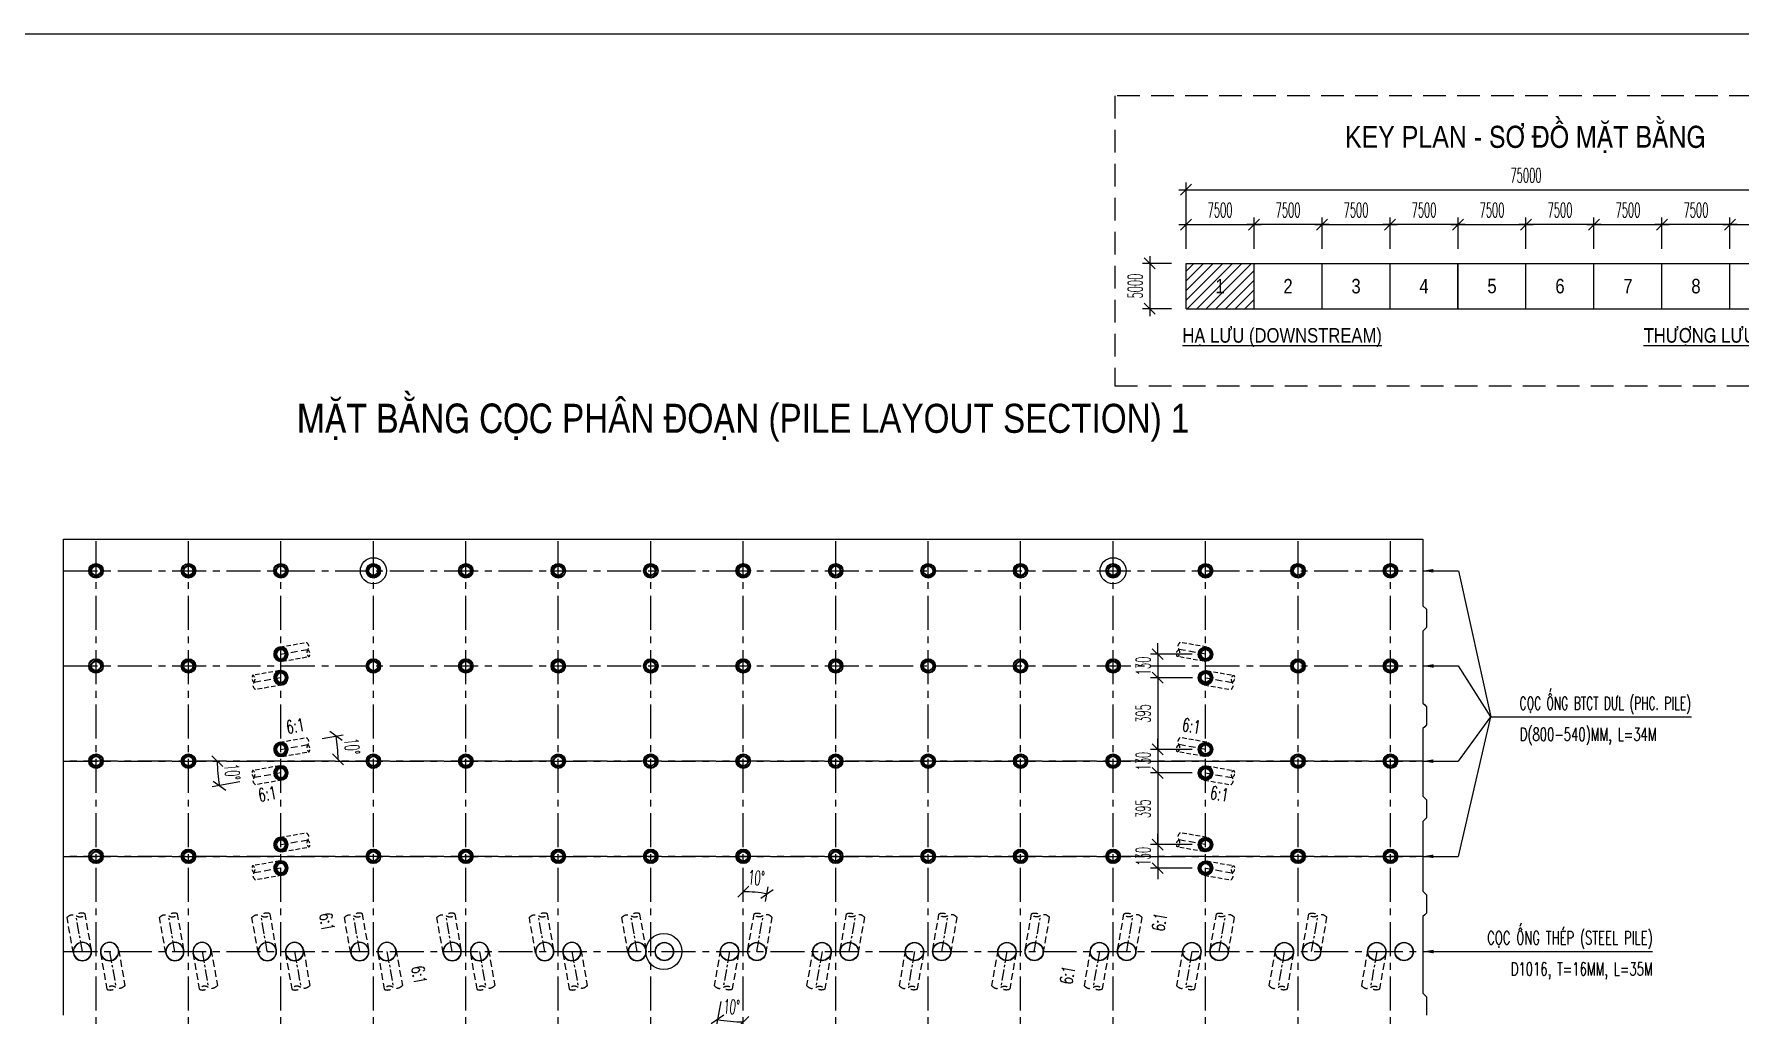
# Model space of a CAD drawing. Extents: x -687 to 941179, y -259 to 135874.
# Drawn here: x 777008 to 786416, y 114637 to 120046 of the extents above; entities that cross this region are included whole.
import ezdxf
from ezdxf.enums import TextEntityAlignment as Align

# ---------------------------------------------------------------- set-up
doc = ezdxf.new("R2010")
doc.units = 0
doc.header["$MEASUREMENT"] = 0
doc.header["$PDMODE"] = 3
doc.linetypes.add('CENTER', pattern=[2, 1.25, -0.25, 0.25, -0.25])
doc.linetypes.add('HIDDEN', pattern=[0.375, 0.25, -0.125])
doc.layers.get('0').update_dxf_attribs({"color": 6, "linetype": 'CONTINUOUS'})
doc.layers.get('DEFPOINTS').update_dxf_attribs({"linetype": 'CONTINUOUS'})
for name, color, linetype in [('Coc', 6, 'CONTINUOUS'), ('Hatch', 8, 'CONTINUOUS'), ('Hidden', 4, 'HIDDEN'), ('Khung', 1, 'CONTINUOUS'), ('Kich thuoc', 2, 'CONTINUOUS'), ('Net vang', 2, 'CONTINUOUS'), ('Text', 4, 'CONTINUOUS'), ('Tim', 8, 'CENTER')]:
    doc.layers.add(name, color=color, linetype=linetype)
doc.styles.add('Hung', font='Vharialn.ttf')
doc.styles.add('Kichthuoc', font='romans.shx', dxfattribs={"width": 0.5})
doc.styles.get("Standard").update_dxf_attribs({"font": 'vnsimpleh.shx', "width": 0.65})
doc.styles.add('Ten', font='Vharialn.ttf')
doc.dimstyles.new('Dim 400', dxfattribs={"dimscale": 400, "dimtxt": 0.2, "dimasz": 0.15, "dimexe": 0.1, "dimexo": 0.2, "dimgap": 0.1, "dimtad": 1, "dimdec": 0, "dimlfac": -1, "dimzin": 0, "dimdsep": 46, "dimtxsty": 'Kichthuoc', "dimblk": 'OBLIQUE', "dimcen": 0.1, "dimdle": 0.1, "dimclrd": 2, "dimclre": 2, "dimclrt": 4, "dimadec": 0, "dimazin": 0, "dimtfac": 1, "dimtdec": 0, "dimtix": 1, "dimtmove": 2, "dimatfit": 3, "dimfxl": 1, "dimtolj": 1, "dimtzin": 0, "dimarcsym": 0})
doc.dimstyles.new('Le 400', dxfattribs={"dimscale": 400, "dimtxt": 0.2, "dimasz": 0.15, "dimexe": 0.1, "dimexo": 0.2, "dimgap": 0.1, "dimtad": 1, "dimdec": 0, "dimzin": 0, "dimdsep": 46, "dimtxsty": 'Kichthuoc', "dimblk": 'ARCHTICK', "dimcen": 0, "dimdle": 0.1, "dimclrd": 4, "dimclre": 4, "dimclrt": 256, "dimadec": 0, "dimazin": 0, "dimtfac": 1, "dimtdec": 0, "dimtix": 1, "dimtmove": 2, "dimatfit": 3, "dimfxl": 1, "dimtolj": 1, "dimtzin": 0, "dimarcsym": 0})

# ---------------------------------------------------------------- blocks, each defined once
blk = doc.blocks.new('Coc ong D800')
at = {"layer": 'Hatch'}
h = blk.add_hatch(dxfattribs=at)
h.set_pattern_fill('ANSI31', color=256, scale=50, style=0)
h.set_pattern_definition([(45, (-821332.725, -122845.077), (-4.419417382, 4.419417382), [])])
h.paths.add_polyline_path([(-40, 0, 1), (40, 0, 1)])
h.paths.add_polyline_path([(25, 0, -1), (-25, 0, -1)], flags=16)
at = {"layer": 'Coc'}
blk.add_circle((0, 0), 40, dxfattribs=at)
at = {"layer": 'Net vang'}
blk.add_circle((0, 0), 25, dxfattribs=at)
blk = doc.blocks.new('_Oblique')
at = {"color": 0, "linetype": 'ByBlock', "lineweight": -2}
blk.add_line((-0.5, -0.5), (0.5, 0.5), dxfattribs=at)
blk = doc.blocks.new('*D443')
at = {"layer": 'DEFPOINTS', "color": 0}
for p in [(783736.7, 118995.3), (783361.7, 118781.1), (783736.7, 118781.1)]:
    blk.add_point(p, dxfattribs=at)
at = {"layer": 'Kich thuoc', "color": 2, "lineweight": -2}
for p, q in [((783361.7, 118861.1), (783361.7, 119035.3)), ((783736.7, 118861.1), (783736.7, 119035.3)), ((783321.7, 118995.3), (783776.7, 118995.3))]:
    blk.add_line(p, q, dxfattribs=at)
at = {"layer": 'Kich thuoc', "color": 2, "lineweight": -2, "xscale": 60, "yscale": 60, "zscale": 60, "rotation": 180}
blk.add_blockref('_Oblique', (783361.7, 118995.3), dxfattribs=at)
at = {"layer": 'Kich thuoc', "color": 2, "lineweight": -2, "xscale": 60, "yscale": 60, "zscale": 60}
blk.add_blockref('_Oblique', (783736.7, 118995.3), dxfattribs=at)
at = {"layer": 'Kich thuoc', "color": 4, "insert": (783549.2, 119075.3), "char_height": 80, "attachment_point": 5, "style": 'Kichthuoc'}
blk.add_mtext('\\A1;7500', dxfattribs=at)
blk = doc.blocks.new('*D444')
at = {"layer": 'DEFPOINTS', "color": 0}
for p in [(787111.7, 119187.4), (783361.7, 118781.1), (787111.7, 118781.1)]:
    blk.add_point(p, dxfattribs=at)
at = {"layer": 'Kich thuoc', "color": 2, "lineweight": -2}
for p, q in [((783361.7, 118861.1), (783361.7, 119227.4)), ((787111.7, 118861.1), (787111.7, 119227.4)), ((783321.7, 119187.4), (787151.7, 119187.4))]:
    blk.add_line(p, q, dxfattribs=at)
at = {"layer": 'Kich thuoc', "color": 2, "lineweight": -2, "xscale": 60, "yscale": 60, "zscale": 60, "rotation": 180}
blk.add_blockref('_Oblique', (783361.7, 119187.4), dxfattribs=at)
at = {"layer": 'Kich thuoc', "color": 2, "lineweight": -2, "xscale": 60, "yscale": 60, "zscale": 60}
blk.add_blockref('_Oblique', (787111.7, 119187.4), dxfattribs=at)
at = {"layer": 'Kich thuoc', "color": 4, "insert": (785236.7, 119267.4), "char_height": 80, "attachment_point": 5, "style": 'Kichthuoc'}
blk.add_mtext('\\A1;75000', dxfattribs=at)
blk = doc.blocks.new('*D445')
at = {"layer": 'DEFPOINTS', "color": 0}
for p in [(783361.7, 118781.1), (783161.2, 118531.1), (783361.7, 118531.1)]:
    blk.add_point(p, dxfattribs=at)
at = {"layer": 'Kich thuoc', "color": 2, "lineweight": -2}
for p, q in [((783281.7, 118781.1), (783121.2, 118781.1)), ((783161.2, 118821.1), (783161.2, 118491.1)), ((783281.7, 118531.1), (783121.2, 118531.1))]:
    blk.add_line(p, q, dxfattribs=at)
at = {"layer": 'Kich thuoc', "color": 2, "lineweight": -2, "xscale": 60, "yscale": 60, "zscale": 60}
for p, rotation in [((783161.2, 118781.1), 90), ((783161.2, 118531.1), 270)]:
    blk.add_blockref('_Oblique', p, dxfattribs=dict(at, rotation=rotation))
at = {"layer": 'Kich thuoc', "color": 4, "insert": (783081.2, 118656.1), "char_height": 80, "attachment_point": 5, "rotation": 90, "style": 'Kichthuoc'}
blk.add_mtext('\\A1;5000', dxfattribs=at)
blk = doc.blocks.new('*D446')
at = {"layer": 'DEFPOINTS', "color": 0}
for p in [(783736.7, 118995.3), (783736.7, 118781.1), (784111.7, 118781.1)]:
    blk.add_point(p, dxfattribs=at)
at = {"layer": 'Kich thuoc', "color": 2, "lineweight": -2}
for p, q in [((783736.7, 118861.1), (783736.7, 119035.3)), ((784111.7, 118861.1), (784111.7, 119035.3)), ((784151.7, 118995.3), (783696.7, 118995.3))]:
    blk.add_line(p, q, dxfattribs=at)
at = {"layer": 'Kich thuoc', "color": 2, "lineweight": -2, "xscale": 60, "yscale": 60, "zscale": 60, "rotation": 180}
blk.add_blockref('_Oblique', (783736.7, 118995.3), dxfattribs=at)
at = {"layer": 'Kich thuoc', "color": 2, "lineweight": -2, "xscale": 60, "yscale": 60, "zscale": 60}
blk.add_blockref('_Oblique', (784111.7, 118995.3), dxfattribs=at)
at = {"layer": 'Kich thuoc', "color": 4, "insert": (783924.2, 119075.3), "char_height": 80, "attachment_point": 5, "style": 'Kichthuoc'}
blk.add_mtext('\\A1;7500', dxfattribs=at)
blk = doc.blocks.new('*D447')
at = {"layer": 'DEFPOINTS', "color": 0}
for p in [(784486.7, 118995.3), (784486.7, 118781.1), (784861.7, 118781.1)]:
    blk.add_point(p, dxfattribs=at)
at = {"layer": 'Kich thuoc', "color": 2, "lineweight": -2}
for p, q in [((784486.7, 118861.1), (784486.7, 119035.3)), ((784861.7, 118861.1), (784861.7, 119035.3)), ((784901.7, 118995.3), (784446.7, 118995.3))]:
    blk.add_line(p, q, dxfattribs=at)
at = {"layer": 'Kich thuoc', "color": 2, "lineweight": -2, "xscale": 60, "yscale": 60, "zscale": 60, "rotation": 180}
blk.add_blockref('_Oblique', (784486.7, 118995.3), dxfattribs=at)
at = {"layer": 'Kich thuoc', "color": 2, "lineweight": -2, "xscale": 60, "yscale": 60, "zscale": 60}
blk.add_blockref('_Oblique', (784861.7, 118995.3), dxfattribs=at)
at = {"layer": 'Kich thuoc', "color": 4, "insert": (784674.2, 119075.3), "char_height": 80, "attachment_point": 5, "style": 'Kichthuoc'}
blk.add_mtext('\\A1;7500', dxfattribs=at)
blk = doc.blocks.new('*D448')
at = {"layer": 'DEFPOINTS', "color": 0}
for p in [(784486.7, 118995.3), (784111.7, 118781.1), (784486.7, 118781.1)]:
    blk.add_point(p, dxfattribs=at)
at = {"layer": 'Kich thuoc', "color": 2, "lineweight": -2}
for p, q in [((784111.7, 118861.1), (784111.7, 119035.3)), ((784486.7, 118861.1), (784486.7, 119035.3)), ((784071.7, 118995.3), (784526.7, 118995.3))]:
    blk.add_line(p, q, dxfattribs=at)
at = {"layer": 'Kich thuoc', "color": 2, "lineweight": -2, "xscale": 60, "yscale": 60, "zscale": 60, "rotation": 180}
blk.add_blockref('_Oblique', (784111.7, 118995.3), dxfattribs=at)
at = {"layer": 'Kich thuoc', "color": 2, "lineweight": -2, "xscale": 60, "yscale": 60, "zscale": 60}
blk.add_blockref('_Oblique', (784486.7, 118995.3), dxfattribs=at)
at = {"layer": 'Kich thuoc', "color": 4, "insert": (784299.2, 119075.3), "char_height": 80, "attachment_point": 5, "style": 'Kichthuoc'}
blk.add_mtext('\\A1;7500', dxfattribs=at)
blk = doc.blocks.new('*D449')
at = {"layer": 'DEFPOINTS', "color": 0}
for p in [(785986.7, 118995.3), (785986.7, 118781.1), (786361.7, 118781.1)]:
    blk.add_point(p, dxfattribs=at)
at = {"layer": 'Kich thuoc', "color": 2, "lineweight": -2}
for p, q in [((785986.7, 118861.1), (785986.7, 119035.3)), ((786361.7, 118861.1), (786361.7, 119035.3)), ((786401.7, 118995.3), (785946.7, 118995.3))]:
    blk.add_line(p, q, dxfattribs=at)
at = {"layer": 'Kich thuoc', "color": 2, "lineweight": -2, "xscale": 60, "yscale": 60, "zscale": 60, "rotation": 180}
blk.add_blockref('_Oblique', (785986.7, 118995.3), dxfattribs=at)
at = {"layer": 'Kich thuoc', "color": 2, "lineweight": -2, "xscale": 60, "yscale": 60, "zscale": 60}
blk.add_blockref('_Oblique', (786361.7, 118995.3), dxfattribs=at)
at = {"layer": 'Kich thuoc', "color": 4, "insert": (786174.2, 119075.3), "char_height": 80, "attachment_point": 5, "style": 'Kichthuoc'}
blk.add_mtext('\\A1;7500', dxfattribs=at)
blk = doc.blocks.new('*D450')
at = {"layer": 'DEFPOINTS', "color": 0}
for p in [(785986.7, 118995.3), (785611.7, 118781.1), (785986.7, 118781.1)]:
    blk.add_point(p, dxfattribs=at)
at = {"layer": 'Kich thuoc', "color": 2, "lineweight": -2}
for p, q in [((785611.7, 118861.1), (785611.7, 119035.3)), ((785986.7, 118861.1), (785986.7, 119035.3)), ((785571.7, 118995.3), (786026.7, 118995.3))]:
    blk.add_line(p, q, dxfattribs=at)
at = {"layer": 'Kich thuoc', "color": 2, "lineweight": -2, "xscale": 60, "yscale": 60, "zscale": 60, "rotation": 180}
blk.add_blockref('_Oblique', (785611.7, 118995.3), dxfattribs=at)
at = {"layer": 'Kich thuoc', "color": 2, "lineweight": -2, "xscale": 60, "yscale": 60, "zscale": 60}
blk.add_blockref('_Oblique', (785986.7, 118995.3), dxfattribs=at)
at = {"layer": 'Kich thuoc', "color": 4, "insert": (785799.2, 119075.3), "char_height": 80, "attachment_point": 5, "style": 'Kichthuoc'}
blk.add_mtext('\\A1;7500', dxfattribs=at)
blk = doc.blocks.new('*D451')
at = {"layer": 'DEFPOINTS', "color": 0}
for p in [(785236.7, 118995.3), (784861.7, 118781.1), (785236.7, 118781.1)]:
    blk.add_point(p, dxfattribs=at)
at = {"layer": 'Kich thuoc', "color": 2, "lineweight": -2}
for p, q in [((784861.7, 118861.1), (784861.7, 119035.3)), ((785236.7, 118861.1), (785236.7, 119035.3)), ((784821.7, 118995.3), (785276.7, 118995.3))]:
    blk.add_line(p, q, dxfattribs=at)
at = {"layer": 'Kich thuoc', "color": 2, "lineweight": -2, "xscale": 60, "yscale": 60, "zscale": 60, "rotation": 180}
blk.add_blockref('_Oblique', (784861.7, 118995.3), dxfattribs=at)
at = {"layer": 'Kich thuoc', "color": 2, "lineweight": -2, "xscale": 60, "yscale": 60, "zscale": 60}
blk.add_blockref('_Oblique', (785236.7, 118995.3), dxfattribs=at)
at = {"layer": 'Kich thuoc', "color": 4, "insert": (785049.2, 119075.3), "char_height": 80, "attachment_point": 5, "style": 'Kichthuoc'}
blk.add_mtext('\\A1;7500', dxfattribs=at)
blk = doc.blocks.new('*D452')
at = {"layer": 'DEFPOINTS', "color": 0}
for p in [(785236.7, 118995.3), (785236.7, 118781.1), (785611.7, 118781.1)]:
    blk.add_point(p, dxfattribs=at)
at = {"layer": 'Kich thuoc', "color": 2, "lineweight": -2}
for p, q in [((785236.7, 118861.1), (785236.7, 119035.3)), ((785611.7, 118861.1), (785611.7, 119035.3)), ((785651.7, 118995.3), (785196.7, 118995.3))]:
    blk.add_line(p, q, dxfattribs=at)
at = {"layer": 'Kich thuoc', "color": 2, "lineweight": -2, "xscale": 60, "yscale": 60, "zscale": 60, "rotation": 180}
blk.add_blockref('_Oblique', (785236.7, 118995.3), dxfattribs=at)
at = {"layer": 'Kich thuoc', "color": 2, "lineweight": -2, "xscale": 60, "yscale": 60, "zscale": 60}
blk.add_blockref('_Oblique', (785611.7, 118995.3), dxfattribs=at)
at = {"layer": 'Kich thuoc', "color": 4, "insert": (785424.2, 119075.3), "char_height": 80, "attachment_point": 5, "style": 'Kichthuoc'}
blk.add_mtext('\\A1;7500', dxfattribs=at)
blk = doc.blocks.new('*D453')
at = {"layer": 'DEFPOINTS', "color": 0}
for p in [(786736.7, 118995.3), (786361.7, 118781.1), (786736.7, 118781.1)]:
    blk.add_point(p, dxfattribs=at)
at = {"layer": 'Kich thuoc', "color": 2, "lineweight": -2}
for p, q in [((786361.7, 118861.1), (786361.7, 119035.3)), ((786736.7, 118861.1), (786736.7, 119035.3)), ((786321.7, 118995.3), (786776.7, 118995.3))]:
    blk.add_line(p, q, dxfattribs=at)
at = {"layer": 'Kich thuoc', "color": 2, "lineweight": -2, "xscale": 60, "yscale": 60, "zscale": 60, "rotation": 180}
blk.add_blockref('_Oblique', (786361.7, 118995.3), dxfattribs=at)
at = {"layer": 'Kich thuoc', "color": 2, "lineweight": -2, "xscale": 60, "yscale": 60, "zscale": 60}
blk.add_blockref('_Oblique', (786736.7, 118995.3), dxfattribs=at)
at = {"layer": 'Kich thuoc', "color": 4, "insert": (786549.2, 119075.3), "char_height": 80, "attachment_point": 5, "style": 'Kichthuoc'}
blk.add_mtext('\\A1;7500', dxfattribs=at)
blk = doc.blocks.new('Coc ong D800 xien')
at = {"layer": 'Coc', "color": 181, "linetype": 'HIDDEN', "ltscale": 100}
for p, q in [((-40, 0), (-40, -150)), ((40, 0), (40, -150))]:
    blk.add_line(p, q, dxfattribs=at)
blk.add_open_spline([(-40, -150), (-33.3, -154), (-20, -162.1), (1.2, -150), (17.3, -137.9), (51.1, -150), (17.5, -162.1), (6.2, -154.1), (0.4, -150)], degree=3, knots=[0, 0, 0, 0, 21.755068, 43.510137, 65.265205, 86.282944, 107.300682, 129.055751, 129.055751, 129.055751, 129.055751], dxfattribs=at)
at = {"layer": 'Tim', "linetype": 'HIDDEN', "ltscale": 150}
blk.add_line((0, 0), (0, -150), dxfattribs=at)
at = {"layer": 'Coc'}
blk.add_blockref('Coc ong D800', (0, 0), dxfattribs=at)
blk = doc.blocks.new('*D440')
at = {"layer": 'DEFPOINTS', "color": 0}
for p in [(772071.2, 116036.1), (779569.2, 116036.1), (778019.5, 115991), (778221.5, 115935.1), (778369.2, 115961.1)]:
    blk.add_point(p, dxfattribs=at)
at = {"layer": 'Kich thuoc', "color": 2, "lineweight": -2}
blk.add_line((778142.7, 115921.2), (777990.6, 115894.4), dxfattribs=at)
blk.add_arc((778794.6, 116036.1), 776.4, 180, 190, dxfattribs=at)
at = {"layer": 'Kich thuoc', "color": 2, "lineweight": -2, "xscale": 60, "yscale": 60, "zscale": 60}
for p, rotation in [((778018.2, 116036.1), 89.99999999999999), ((778030, 115901.3), 279.9999999989621)]:
    blk.add_blockref('_Oblique', p, dxfattribs=dict(at, rotation=rotation))
at = {"layer": 'Kich thuoc', "color": 4, "insert": (778100.9, 115975.4), "char_height": 80, "attachment_point": 5, "rotation": 275, "style": 'Kichthuoc'}
blk.add_mtext('\\A1;10°', dxfattribs=at)
blk = doc.blocks.new('*D441')
at = {"layer": 'DEFPOINTS', "color": 0}
for p in [(778369.2, 116121.1), (778517, 116147.2), (772071.2, 116046.1), (778683, 116089.2), (779569.2, 116046.1)]:
    blk.add_point(p, dxfattribs=at)
at = {"layer": 'Kich thuoc', "color": 2, "lineweight": -2}
blk.add_line((778595.8, 116161.1), (778712.4, 116181.6), dxfattribs=at)
blk.add_arc((777943.9, 116046.1), 740.4, 0, 10, dxfattribs=at)
at = {"layer": 'Kich thuoc', "color": 2, "lineweight": -2, "xscale": 60, "yscale": 60, "zscale": 60}
for p, rotation in [((778673, 116174.7), 99.99999999895849), ((778684.3, 116046.1), 270.0000000000002)]:
    blk.add_blockref('_Oblique', p, dxfattribs=dict(at, rotation=rotation))
at = {"layer": 'Kich thuoc', "color": 4, "insert": (778761.2, 116117.6), "char_height": 80, "attachment_point": 5, "rotation": 275, "style": 'Kichthuoc'}
blk.add_mtext('\\A1;10°', dxfattribs=at)
blk = doc.blocks.new('*D442')
at = {"layer": 'DEFPOINTS', "color": 0}
for p in [(783475.5, 116626.1), (783205.4, 116496.4), (783477.2, 116496.4)]:
    blk.add_point(p, dxfattribs=at)
at = {"layer": 'Kich thuoc', "color": 2, "lineweight": -2}
for p, q in [((783205.4, 116626.1), (783205.4, 116686.1)), ((783395.5, 116626.1), (783165.4, 116626.1)), ((783205.4, 116626.1), (783205.4, 116496.4)), ((783397.2, 116496.4), (783165.4, 116496.4)), ((783205.4, 116496.4), (783205.4, 116436.4))]:
    blk.add_line(p, q, dxfattribs=at)
at = {"layer": 'Kich thuoc', "color": 2, "lineweight": -2, "xscale": 60, "yscale": 60, "zscale": 60}
for p, rotation in [((783205.4, 116626.1), 270), ((783205.4, 116496.4), 90)]:
    blk.add_blockref('_Oblique', p, dxfattribs=dict(at, rotation=rotation))
at = {"layer": 'Kich thuoc', "color": 4, "insert": (783125.4, 116561.3), "char_height": 80, "attachment_point": 5, "rotation": 90, "style": 'Kichthuoc'}
blk.add_mtext('\\A1;130', dxfattribs=at)
blk = doc.blocks.new('_ArchTick')
at = {"color": 0, "linetype": 'ByBlock', "const_width": 0.15}
blk.add_lwpolyline([(-0.5, -0.5), (0.5, 0.5)], dxfattribs=at)
blk = doc.blocks.new('Coc thep D1000 xien')
at = {"layer": 'Coc', "color": 181, "linetype": 'HIDDEN', "ltscale": 150}
for p, q in [((-50, 8.8), (-84.8, -188.1)), ((50, -8.8), (15.3, -205.8))]:
    blk.add_line(p, q, dxfattribs=at)
at = {"layer": 'Coc'}
blk.add_circle((0, 0), 50.8, dxfattribs=at)
at = {"layer": 'Coc', "color": 7}
blk.add_circle((0, 0), 49.2, dxfattribs=at)
at = {"layer": 'Coc', "color": 181, "linetype": 'HIDDEN', "ltscale": 150}
blk.add_open_spline([(-84.8, -188.1), (-77.3, -194.7), (-62.4, -207.7), (-33.2, -197.3), (-10.4, -185.6), (29.2, -208.2), (-15.5, -216), (-27.9, -203.4), (-34.2, -197)], degree=3, knots=[0, 0, 0, 0, 27.628937, 55.257873, 82.88681, 109.579338, 136.271866, 163.900803, 163.900803, 163.900803, 163.900803], dxfattribs=at)
at = {"layer": 'Tim', "ltscale": 50}
blk.add_line((0, 0), (-34.7, -197), dxfattribs=at)
blk = doc.blocks.new('*D466')
at = {"layer": 'DEFPOINTS', "color": 0}
for p in [(783477.2, 116496.4), (783205.4, 116101.1), (783475.5, 116101.1)]:
    blk.add_point(p, dxfattribs=at)
at = {"layer": 'Kich thuoc', "color": 2, "lineweight": -2}
for p, q in [((783397.2, 116496.4), (783165.4, 116496.4)), ((783205.4, 116536.4), (783205.4, 116061.1)), ((783395.5, 116101.1), (783165.4, 116101.1))]:
    blk.add_line(p, q, dxfattribs=at)
at = {"layer": 'Kich thuoc', "color": 2, "lineweight": -2, "xscale": 60, "yscale": 60, "zscale": 60}
for p, rotation in [((783205.4, 116496.4), 90), ((783205.4, 116101.1), 270)]:
    blk.add_blockref('_Oblique', p, dxfattribs=dict(at, rotation=rotation))
at = {"layer": 'Kich thuoc', "color": 4, "insert": (783125.4, 116298.8), "char_height": 80, "attachment_point": 5, "rotation": 90, "style": 'Kichthuoc'}
blk.add_mtext('\\A1;395', dxfattribs=at)
blk = doc.blocks.new('*D467')
at = {"layer": 'DEFPOINTS', "color": 0}
for p in [(783475.5, 116101.1), (783205.4, 115971.1), (783475.5, 115971.1)]:
    blk.add_point(p, dxfattribs=at)
at = {"layer": 'Kich thuoc', "color": 2, "lineweight": -2}
for p, q in [((783205.4, 116101.1), (783205.4, 116161.1)), ((783395.5, 116101.1), (783165.4, 116101.1)), ((783205.4, 116101.1), (783205.4, 115971.1)), ((783395.5, 115971.1), (783165.4, 115971.1)), ((783205.4, 115971.1), (783205.4, 115911.1))]:
    blk.add_line(p, q, dxfattribs=at)
at = {"layer": 'Kich thuoc', "color": 2, "lineweight": -2, "xscale": 60, "yscale": 60, "zscale": 60}
for p, rotation in [((783205.4, 116101.1), 270), ((783205.4, 115971.1), 90)]:
    blk.add_blockref('_Oblique', p, dxfattribs=dict(at, rotation=rotation))
at = {"layer": 'Kich thuoc', "color": 4, "insert": (783125.4, 116036.1), "char_height": 80, "attachment_point": 5, "rotation": 90, "style": 'Kichthuoc'}
blk.add_mtext('\\A1;130', dxfattribs=at)
blk = doc.blocks.new('*D468')
at = {"layer": 'DEFPOINTS', "color": 0}
for p in [(783475.5, 115971.1), (783205.4, 115576.1), (783475.5, 115576.1)]:
    blk.add_point(p, dxfattribs=at)
at = {"layer": 'Kich thuoc', "color": 2, "lineweight": -2}
for p, q in [((783205.4, 116011.1), (783205.4, 115536.1)), ((783395.5, 115971.1), (783165.4, 115971.1)), ((783395.5, 115576.1), (783165.4, 115576.1))]:
    blk.add_line(p, q, dxfattribs=at)
at = {"layer": 'Kich thuoc', "color": 2, "lineweight": -2, "xscale": 60, "yscale": 60, "zscale": 60}
for p, rotation in [((783205.4, 115971.1), 90), ((783205.4, 115576.1), 270)]:
    blk.add_blockref('_Oblique', p, dxfattribs=dict(at, rotation=rotation))
at = {"layer": 'Kich thuoc', "color": 4, "insert": (783125.4, 115773.6), "char_height": 80, "attachment_point": 5, "rotation": 90, "style": 'Kichthuoc'}
blk.add_mtext('\\A1;395', dxfattribs=at)
blk = doc.blocks.new('*D469')
at = {"layer": 'DEFPOINTS', "color": 0}
for p in [(783475.5, 115576.1), (783205.4, 115446.1), (783475.5, 115446.1)]:
    blk.add_point(p, dxfattribs=at)
at = {"layer": 'Kich thuoc', "color": 2, "lineweight": -2}
for p, q in [((783205.4, 115576.1), (783205.4, 115636.1)), ((783395.5, 115576.1), (783165.4, 115576.1)), ((783205.4, 115576.1), (783205.4, 115446.1)), ((783395.5, 115446.1), (783165.4, 115446.1)), ((783205.4, 115446.1), (783205.4, 115386.1))]:
    blk.add_line(p, q, dxfattribs=at)
at = {"layer": 'Kich thuoc', "color": 2, "lineweight": -2, "xscale": 60, "yscale": 60, "zscale": 60}
for p, rotation in [((783205.4, 115576.1), 270), ((783205.4, 115446.1), 90)]:
    blk.add_blockref('_Oblique', p, dxfattribs=dict(at, rotation=rotation))
at = {"layer": 'Kich thuoc', "color": 4, "insert": (783125.4, 115511.1), "char_height": 80, "attachment_point": 5, "rotation": 90, "style": 'Kichthuoc'}
blk.add_mtext('\\A1;130', dxfattribs=at)
blk = doc.blocks.new('*D604')
at = {"layer": 'DEFPOINTS', "color": 0}
for p in [(780919.2, 117261.1), (780843.7, 114986.1), (780809, 114789.2), (780824.5, 114604), (780919.2, 112261.1)]:
    blk.add_point(p, dxfattribs=at)
at = {"layer": 'Text', "color": 2, "lineweight": -2}
blk.add_line((780795.1, 114710.4), (780770.6, 114571.5), dxfattribs=at)
blk.add_arc((780919.2, 115414.3), 815.8, 260, 270, dxfattribs=at)
at = {"layer": 'Text', "color": 2, "lineweight": -2, "xscale": 60, "yscale": 60, "zscale": 60}
for p, rotation in [((780777.6, 114610.9), 169.9999999999905), ((780919.2, 114598.5), 359.9999999999988)]:
    blk.add_blockref('_Oblique', p, dxfattribs=dict(at, rotation=rotation))
at = {"layer": 'Text', "color": 4, "insert": (780855.1, 114681.3), "char_height": 80, "attachment_point": 5, "rotation": 355, "style": 'Kichthuoc'}
blk.add_mtext('\\A1;10°', dxfattribs=at)
blk = doc.blocks.new('*D605')
at = {"layer": 'DEFPOINTS', "color": 0}
for p in [(780919.2, 117261.1), (781006.9, 115310.8), (781029, 115183.1), (780994.2, 114986.1), (780919.2, 112261.1)]:
    blk.add_point(p, dxfattribs=at)
at = {"layer": 'Text', "color": 2, "lineweight": -2}
blk.add_line((781042.9, 115261.9), (781057.3, 115343.8), dxfattribs=at)
blk.add_arc((780919.2, 114560.8), 755.1, 80, 90, dxfattribs=at)
at = {"layer": 'Text', "color": 2, "lineweight": -2, "xscale": 60, "yscale": 60, "zscale": 60}
for p, rotation in [((780919.2, 115315.9), 180.0000000000005), ((781050.4, 115304.4), 349.9999999999984)]:
    blk.add_blockref('_Oblique', p, dxfattribs=dict(at, rotation=rotation))
at = {"layer": 'Text', "color": 4, "insert": (780992, 115392.7), "char_height": 80, "attachment_point": 5, "rotation": 355, "style": 'Kichthuoc'}
blk.add_mtext('\\A1;10°', dxfattribs=at)
blk = doc.blocks.new('*D606')
at = {"layer": 'DEFPOINTS', "color": 0}
for p in [(781429.2, 117261.1), (781521.3, 112948.4), (781539, 112783.1), (781504.2, 112586.1), (781429.2, 112261.1)]:
    blk.add_point(p, dxfattribs=at)
at = {"layer": 'Text', "color": 2, "lineweight": -2}
blk.add_line((781552.9, 112861.9), (781573.9, 112981.1), dxfattribs=at)
blk.add_arc((781429.2, 112160.8), 792.9, 80, 90, dxfattribs=at)
at = {"layer": 'Text', "color": 2, "lineweight": -2, "xscale": 60, "yscale": 60, "zscale": 60}
for p, rotation in [((781429.2, 112953.7), 179.9999999999994), ((781566.9, 112941.7), 349.999999999993)]:
    blk.add_blockref('_Oblique', p, dxfattribs=dict(at, rotation=rotation))
at = {"layer": 'Text', "color": 4, "insert": (781505.3, 113030.4), "char_height": 80, "attachment_point": 5, "rotation": 355, "style": 'Kichthuoc'}
blk.add_mtext('\\A1;10°', dxfattribs=at)
blk = doc.blocks.new('*D607')
at = {"layer": 'DEFPOINTS', "color": 0}
for p in [(781429.2, 117261.1), (781353.7, 112586.1), (781302, 112392.9), (781429.2, 112261.1), (781294.5, 112103.6)]:
    blk.add_point(p, dxfattribs=at)
at = {"layer": 'Text', "color": 2, "lineweight": -2}
for p, q in [((781281.3, 112315.7), (781218, 112079.7)), ((781429.2, 112181.1), (781429.2, 112051.8))]:
    blk.add_line(p, q, dxfattribs=at)
blk.add_arc((781429.2, 112867.9), 776, 255, 270, dxfattribs=at)
at = {"layer": 'Text', "color": 2, "lineweight": -2, "xscale": 60, "yscale": 60, "zscale": 60}
for p, rotation in [((781228.4, 112118.3), 165.000000000117), ((781429.2, 112091.8), 359.9999999999998)]:
    blk.add_blockref('_Oblique', p, dxfattribs=dict(at, rotation=rotation))
at = {"layer": 'Text', "color": 4, "insert": (781338.4, 112177.8), "char_height": 80, "attachment_point": 5, "rotation": 352.5, "style": 'Kichthuoc'}
blk.add_mtext('\\A1;15°', dxfattribs=at)

msp = doc.modelspace()

# ---------------------------------------------------------------- hatches: boundary and pattern name
at = {"layer": 'Hatch'}
h = msp.add_hatch(dxfattribs=at)
h.set_pattern_fill('ANSI31', color=256, scale=300, style=0)
h.set_pattern_definition([(225, (828937.023, 189768.902), (26.516504, -26.516504), [])])
h.paths.add_polyline_path([(783361.7, 118531.1), (783736.6, 118531.1), (783736.6, 118781.1), (783361.7, 118781.1)])
h.paths.add_polyline_path([(783503.6, 118595.8), (783594.7, 118595.8), (783594.7, 118716.3), (783503.6, 118716.3)], flags=24)

# ---------------------------------------------------------------- linework, layer by layer
for p, q in [((783736.6, 118531.1), (783736.6, 118781.1)), ((783736.7, 118531.1), (783736.7, 118781.1)), ((783736.7, 118531.1), (783736.7, 118781.1)), ((784111.6, 118531.1), (784111.6, 118781.1)), ((784111.7, 118531.1), (784111.7, 118781.1)), ((784111.7, 118531.1), (784111.7, 118781.1)), ((784486.6, 118531.1), (784486.6, 118781.1)), ((784486.6, 118531.1), (784486.6, 118781.1)), ((784486.7, 118531.1), (784486.7, 118781.1)), ((784861.6, 118531.1), (784861.6, 118781.1)), ((784861.6, 118531.1), (784861.6, 118781.1)), ((784861.7, 118531.1), (784861.7, 118781.1)), ((785236.6, 118531.1), (785236.6, 118781.1)), ((785236.7, 118531.1), (785236.7, 118781.1)), ((785236.7, 118531.1), (785236.7, 118781.1)), ((785611.6, 118531.1), (785611.6, 118781.1)), ((785611.7, 118531.1), (785611.7, 118781.1)), ((785611.7, 118531.1), (785611.7, 118781.1)), ((785986.6, 118531.1), (785986.6, 118781.1)), ((785986.7, 118531.1), (785986.7, 118781.1)), ((785986.7, 118531.1), (785986.7, 118781.1)), ((786361.6, 118531.1), (786361.6, 118781.1)), ((786361.7, 118531.1), (786361.7, 118781.1)), ((786361.7, 118531.1), (786361.7, 118781.1))]:
    msp.add_line(p, q)
at = {"layer": 'Coc'}
for centre in [(780484.2, 114986.1), (784564.2, 114986.1), (784564.2, 114986.1)]:
    msp.add_circle(centre, 50.8, dxfattribs=at)
at = {"layer": 'Coc', "color": 7}
msp.add_circle((780484.2, 114986.1), 49.2, dxfattribs=at)
at = {"layer": 'DEFPOINTS'}
msp.add_lwpolyline([(773179.2, 108165.8), (789979.2, 108165.8), (789979.2, 120045.8), (773179.2, 120045.8)], close=True, dxfattribs=at)
at = {"layer": 'Hidden', "linetype": 'HIDDEN', "ltscale": 500}
msp.add_lwpolyline([(787419.2, 119705.8), (782969.2, 119705.8), (782969.2, 118105.8), (787419.2, 118105.8)], close=True, dxfattribs=at)
at = {"layer": 'Khung'}
for p, q in [((783361.7, 118781.1), (787111.7, 118781.1)), ((783361.7, 118531.1), (783361.7, 118781.1)), ((783736.6, 118531.1), (783736.6, 118781.1)), ((784111.6, 118531.1), (784111.6, 118781.1)), ((784486.7, 118531.1), (784486.7, 118781.1)), ((784861.7, 118531.1), (784861.7, 118781.1)), ((785236.6, 118531.1), (785236.6, 118781.1)), ((785611.6, 118531.1), (785611.6, 118781.1)), ((785986.6, 118531.1), (785986.6, 118781.1)), ((786361.6, 118531.1), (786361.6, 118781.1)), ((783361.7, 118531.1), (787111.7, 118531.1))]:
    msp.add_line(p, q, dxfattribs=at)
msp.add_lwpolyline([(777169.2, 114636.1), (777169.2, 114736.1), (777169.2, 114756.1), (777169.2, 115178.6), (777169.2, 115178.6), (777169.2, 115178.6), (777169.2, 115318.6), (777169.2, 115318.6), (777169.2, 115318.6), (777169.2, 115703.6), (777169.2, 115703.6), (777169.2, 115843.6), (777169.2, 115843.6), (777169.2, 116228.6), (777169.2, 116228.6), (777169.2, 116228.6), (777169.2, 116368.6), (777169.2, 116368.6), (777169.2, 116368.6), (777169.2, 116753.6), (777169.2, 116753.6), (777169.2, 116893.6), (777169.2, 116893.6), (777169.2, 117261.1), (777169.2, 117261.1), (784668.2, 117261.1), (784668.2, 116893.6), (784688.2, 116873.6), (784688.2, 116773.6), (784668.2, 116753.6), (784668.2, 116356.1), (784678.2, 116346.1), (784688.2, 116336.1), (784688.2, 116236.1), (784678.2, 116226.1), (784668.2, 116216.1), (784668.2, 115843.6), (784688.2, 115823.6), (784688.2, 115723.6), (784668.2, 115703.6), (784668.2, 115318.6), (784678.2, 115308.6), (784688.2, 115298.6), (784688.2, 115198.6), (784678.2, 115188.6), (784668.2, 115178.6), (784668.2, 114756.1), (784688.2, 114736.1), (784688.2, 114636.1)], dxfattribs=at)
at = {"layer": 'Kich thuoc'}
msp.add_line((785041.1, 116280.1), (786150.5, 116280.1), dxfattribs=at)
at = {"layer": 'Net vang'}
for p in [(784863.8, 117086.1), (784863.8, 116036.1), (784863.8, 115511.1)]:
    msp.add_line(p, (785042.1, 116280.1), dxfattribs=at)
for centre, radius in [((778879.2, 117086.1), 71.9), ((782959.2, 117086.1), 71.9), ((780480.9, 114986.1), 99.8), ((784564.2, 114986.1), 49.2)]:
    msp.add_circle(centre, radius, dxfattribs=at)
at = {"layer": 'Tim', "ltscale": 150}
for p, q in [((777349.2, 112261.1), (777349.2, 117261.1)), ((777859.2, 112261.1), (777859.2, 117261.1)), ((778369.2, 112261.1), (778369.2, 117261.1)), ((778879.2, 112261.1), (778879.2, 117261.1)), ((779389.2, 112261.1), (779389.2, 117261.1)), ((779899.2, 112261.1), (779899.2, 117261.1)), ((780409.2, 112261.1), (780409.2, 117261.1)), ((780919.2, 112261.1), (780919.2, 117261.1)), ((781429.2, 112261.1), (781429.2, 117261.1)), ((781939.2, 112261.1), (781939.2, 117261.1)), ((782449.2, 112261.1), (782449.2, 117261.1)), ((782959.2, 112261.1), (782959.2, 117261.1)), ((783469.2, 112261.1), (783469.2, 117261.1)), ((783979.2, 112261.1), (783979.2, 117261.1)), ((784489.2, 112261.1), (784489.2, 117261.1)), ((777169.2, 117086.1), (784668.2, 117086.1)), ((777169.2, 116561.1), (784668.2, 116561.1)), ((777169.2, 116036.1), (784668.2, 116036.1)), ((784668.2, 116036.1), (777169.2, 116036.1)), ((777169.2, 115511.1), (784668.2, 115511.1)), ((784668.2, 115511.1), (777169.2, 115511.1)), ((777169.2, 114986.1), (784669.2, 114986.1))]:
    msp.add_line(p, q, dxfattribs=at)

# ---------------------------------------------------------------- block references
at = {"layer": 'Coc'}
for name, p in [('Coc ong D800', (777349.2, 117086.1)), ('Coc ong D800', (777859.2, 117086.1)), ('Coc ong D800', (778369.2, 117086.1)), ('Coc ong D800', (778879.2, 117086.1)), ('Coc ong D800', (779389.2, 117086.1)), ('Coc ong D800', (779899.2, 117086.1)), ('Coc ong D800', (780409.2, 117086.1)), ('Coc ong D800', (780919.2, 117086.1)), ('Coc ong D800', (781429.2, 117086.1)), ('Coc ong D800', (781939.2, 117086.1)), ('Coc ong D800', (782449.2, 117086.1)), ('Coc ong D800', (782959.2, 117086.1)), ('Coc ong D800', (783469.2, 117086.1)), ('Coc ong D800', (783979.2, 117086.1)), ('Coc ong D800', (784489.2, 117086.1)), ('Coc ong D800', (777349.2, 116561.1)), ('Coc ong D800', (777859.2, 116561.1)), ('Coc ong D800', (778879.2, 116561.1)), ('Coc ong D800', (779389.2, 116561.1)), ('Coc ong D800', (779899.2, 116561.1)), ('Coc ong D800', (780409.2, 116561.1)), ('Coc ong D800', (780919.2, 116561.1)), ('Coc ong D800', (781429.2, 116561.1)), ('Coc ong D800', (781939.2, 116561.1)), ('Coc ong D800', (782449.2, 116561.1)), ('Coc ong D800', (782959.2, 116561.1)), ('Coc ong D800', (783979.2, 116561.1)), ('Coc ong D800', (784489.2, 116561.1)), ('Coc ong D800', (777349.2, 116036.1)), ('Coc ong D800', (777859.2, 116036.1)), ('Coc ong D800', (778879.2, 116036.1)), ('Coc ong D800', (779389.2, 116036.1)), ('Coc ong D800', (779899.2, 116036.1)), ('Coc ong D800', (780409.2, 116036.1)), ('Coc ong D800', (780919.2, 116036.1)), ('Coc ong D800', (781429.2, 116036.1)), ('Coc ong D800', (781939.2, 116036.1)), ('Coc ong D800', (782449.2, 116036.1)), ('Coc ong D800', (782959.2, 116036.1)), ('Coc ong D800', (783979.2, 116036.1)), ('Coc ong D800', (784489.2, 116036.1)), ('Coc ong D800', (777349.2, 115511.1)), ('Coc ong D800', (777859.2, 115511.1)), ('Coc ong D800', (778879.2, 115511.1)), ('Coc ong D800', (779389.2, 115511.1)), ('Coc ong D800', (779899.2, 115511.1)), ('Coc ong D800', (780409.2, 115511.1)), ('Coc ong D800', (780919.2, 115511.1)), ('Coc ong D800', (781429.2, 115511.1)), ('Coc ong D800', (781939.2, 115511.1)), ('Coc ong D800', (782449.2, 115511.1)), ('Coc ong D800', (782959.2, 115511.1)), ('Coc ong D800', (783979.2, 115511.1)), ('Coc ong D800', (784489.2, 115511.1)), ('Coc thep D1000 xien', (780843.7, 114986.1)), ('Coc thep D1000 xien', (781353.7, 114986.1)), ('Coc thep D1000 xien', (781863.7, 114986.1)), ('Coc thep D1000 xien', (782373.7, 114986.1)), ('Coc thep D1000 xien', (782883.7, 114986.1)), ('Coc thep D1000 xien', (783393.7, 114986.1)), ('Coc thep D1000 xien', (783903.7, 114986.1)), ('Coc thep D1000 xien', (784413.7, 114986.1))]:
    msp.add_blockref(name, p, dxfattribs=at)
at = {"layer": 'Coc', "xscale": -1}
for name, p, rotation in [('Coc ong D800 xien', (778369.2, 116626.1), 99.99999999878831), ('Coc ong D800 xien', (778369.2, 116496.1), 279.9999999987883), ('Coc ong D800 xien', (778369.2, 116101.1), 99.99999999878831), ('Coc ong D800 xien', (778369.2, 115971.1), 279.9999999987883), ('Coc ong D800 xien', (778369.2, 115576.1), 99.99999999878831), ('Coc ong D800 xien', (778369.2, 115446.1), 279.9999999987887), ('Coc thep D1000 xien', (777274.2, 114986.1), 180), ('Coc thep D1000 xien', (777784.2, 114986.1), 180), ('Coc thep D1000 xien', (778294.2, 114986.1), 180), ('Coc thep D1000 xien', (778804.2, 114986.1), 180), ('Coc thep D1000 xien', (779314.2, 114986.1), 180), ('Coc thep D1000 xien', (779824.2, 114986.1), 180), ('Coc thep D1000 xien', (780334.2, 114986.1), 180)]:
    msp.add_blockref(name, p, dxfattribs=dict(at, rotation=rotation))
at = {"layer": 'Coc'}
for name, p, rotation in [('Coc ong D800 xien', (783469.2, 116626.1), 260.0000000012117), ('Coc ong D800 xien', (783469.2, 116496.1), 80.00000000121167), ('Coc ong D800 xien', (783469.2, 116101.1), 260.0000000012117), ('Coc ong D800 xien', (783469.2, 115971.1), 80.00000000121167), ('Coc ong D800 xien', (783469.2, 115576.1), 260.0000000012117), ('Coc ong D800 xien', (783469.2, 115446.1), 80.0000000012113), ('Coc thep D1000 xien', (780994.2, 114986.1), 180), ('Coc thep D1000 xien', (781504.2, 114986.1), 180), ('Coc thep D1000 xien', (782014.2, 114986.1), 180), ('Coc thep D1000 xien', (782524.2, 114986.1), 180), ('Coc thep D1000 xien', (783034.2, 114986.1), 180), ('Coc thep D1000 xien', (783544.2, 114986.1), 180), ('Coc thep D1000 xien', (784054.2, 114986.1), 180)]:
    msp.add_blockref(name, p, dxfattribs=dict(at, rotation=rotation))
at = {"layer": 'Coc', "xscale": -1}
for p in [(777424.2, 114986.1), (777934.2, 114986.1), (778444.2, 114986.1), (778954.2, 114986.1), (779464.2, 114986.1), (779974.2, 114986.1)]:
    msp.add_blockref('Coc thep D1000 xien', p, dxfattribs=at)

# ---------------------------------------------------------------- texts
at = {"layer": 'Text'}
for s, height, style, p in [('key plan - s¬ ®å mÆt b»ng', 120, 'Ten', (785233.2, 119419.5)), ('%%Uh¹ l\xadu (downstream)', 80, 'Ten', (783891.7, 118344.5)), ('%%Uth\xadîng l\xadu (upstream)', 80, 'Ten', (786491.9, 118344.5)), ('MÆt b»ng cäc ph©n ®o¹n (Pile layout section) 1', 160, 'Hung', (780919.2, 117846.9))]:
    msp.add_text(s, height=height, dxfattribs=dict(at, style=style)).set_placement(p, align=Align.CENTER)
at = {"layer": 'Text', "style": 'Ten'}
for s, p in [('1', (783549.2, 118656.1)), ('2', (783924.2, 118656.1)), ('3', (784299.2, 118656.1)), ('4', (784674.2, 118656.1)), ('5', (785049.2, 118656.1)), ('6', (785424.2, 118656.1)), ('7', (785799.2, 118656.1)), ('8', (786174.2, 118656.1))]:
    msp.add_text(s, height=80, dxfattribs=at).set_placement(p, align=Align.MIDDLE)
at = {"layer": 'Text'}
for s, width, p in [('cäc èng btct d\xadl (phc. pile)', 0.6, (786145.8, 116319.5)), ('d(800-540)mm, l=34m', 0.65, (785956.7, 116148.1)), ('cäc èng thÐp (steel pile)', 0.65, (785935.3, 115025.6)), ('d1016, t=16mm, l=35m', 0.65, (785935.3, 114854.1))]:
    msp.add_text(s, height=72, dxfattribs=dict(at, width=width)).set_placement(p, align=Align.RIGHT)
at = {"layer": 'Text', "width": 0.65}
for rotation, p in [(10, (778454.2, 116195.1)), (350, (783385.2, 116195.1)), (10, (778300.1, 115820.5)), (350, (783539.4, 115820.5)), (280, (778588.2, 115143)), (80, (783250.2, 115143)), (280, (779095.8, 114850.6)), (80, (782742.7, 114850.6))]:
    msp.add_text('6:1', height=72, rotation=rotation, dxfattribs=at).set_placement(p, align=Align.CENTER)

# ---------------------------------------------------------------- dimensions: what is measured, and where the dimension line sits
at = {"layer": 'Kich thuoc'}
for base, p1, p2, text, picture, middle in [((787111.7, 119187.4), (783361.7, 118781.1), (787111.7, 118781.1), '75000', '*D444', (785236.7, 119267.4)), ((783736.7, 118995.3), (783361.7, 118781.1), (783736.7, 118781.1), '7500', '*D443', (783549.2, 119075.3)), ((784486.7, 118995.3), (784111.7, 118781.1), (784486.7, 118781.1), '7500', '*D448', (784299.2, 119075.3)), ((785236.7, 118995.3), (784861.7, 118781.1), (785236.7, 118781.1), '7500', '*D451', (785049.2, 119075.3)), ((785986.7, 118995.3), (785611.7, 118781.1), (785986.7, 118781.1), '7500', '*D450', (785799.2, 119075.3)), ((786736.7, 118995.3), (786361.7, 118781.1), (786736.7, 118781.1), '7500', '*D453', (786549.2, 119075.3))]:
    dim = msp.add_linear_dim(base=base, p1=p1, p2=p2, text=text, dimstyle='Dim 400', dxfattribs=at)
    dim.commit()
    dim.dimension.update_dxf_attribs({"geometry": picture, "text_midpoint": middle})
for base, p1, p2, angle, text, picture, middle in [((783736.7, 118995.3), (784111.7, 118781.1), (783736.7, 118781.1), 180, '7500', '*D446', (783924.2, 119075.3)), ((784486.7, 118995.3), (784861.7, 118781.1), (784486.7, 118781.1), 180, '7500', '*D447', (784674.2, 119075.3)), ((785236.7, 118995.3), (785611.7, 118781.1), (785236.7, 118781.1), 180, '7500', '*D452', (785424.2, 119075.3)), ((785986.7, 118995.3), (786361.7, 118781.1), (785986.7, 118781.1), 180, '7500', '*D449', (786174.2, 119075.3)), ((783161.2, 118531.1), (783361.7, 118781.1), (783361.7, 118531.1), 90, '5000', '*D445', (783081.2, 118656.1))]:
    dim = msp.add_linear_dim(base=base, p1=p1, p2=p2, angle=angle, text=text, dimstyle='Dim 400', dxfattribs=at)
    dim.commit()
    dim.dimension.update_dxf_attribs({"geometry": picture, "text_midpoint": middle})
for base, p1, p2, picture, middle in [((783205.4, 116496.4), (783475.5, 116626.1), (783477.2, 116496.4), '*D442', (783125.4, 116561.3)), ((783205.4, 116101.1), (783477.2, 116496.4), (783475.5, 116101.1), '*D466', (783125.4, 116298.8)), ((783205.4, 115971.1), (783475.5, 116101.1), (783475.5, 115971.1), '*D467', (783125.4, 116036.1)), ((783205.4, 115576.1), (783475.5, 115971.1), (783475.5, 115576.1), '*D468', (783125.4, 115773.6)), ((783205.4, 115446.1), (783475.5, 115576.1), (783475.5, 115446.1), '*D469', (783125.4, 115511.1))]:
    dim = msp.add_linear_dim(base=base, p1=p1, p2=p2, angle=90, dimstyle='Dim 400', dxfattribs=at)
    dim.commit()
    dim.dimension.update_dxf_attribs({"geometry": picture, "text_midpoint": middle})
for base, line1, line2, picture, middle in [((778683, 116089.2), ((779569.2, 116046.1), (772071.2, 116046.1)), ((778369.2, 116121.1), (778517, 116147.2)), '*D441', (778761.2, 116117.6)), ((778019.5, 115991), ((778369.2, 115961.1), (778221.5, 115935.1)), ((779569.2, 116036.1), (772071.2, 116036.1)), '*D440', (778100.9, 115975.4))]:
    dim = msp.add_angular_dim_2l(base=base, line1=line1, line2=line2, dimstyle='Dim 400', dxfattribs=at)
    dim.commit()
    dim.dimension.update_dxf_attribs({"geometry": picture, "text_midpoint": middle})
at = {"layer": 'Text'}
for base, line1, line2, picture, middle in [((780824.5, 114604), ((780919.2, 112261.1), (780919.2, 117261.1)), ((780843.7, 114986.1), (780809, 114789.2)), '*D604', (780855.1, 114681.3)), ((781006.9, 115310.8), ((780919.2, 112261.1), (780919.2, 117261.1)), ((780994.2, 114986.1), (781029, 115183.1)), '*D605', (780992, 115392.7)), ((781294.5, 112103.6), ((781353.7, 112586.1), (781302, 112392.9)), ((781429.2, 112261.1), (781429.2, 117261.1)), '*D607', (781338.4, 112177.8)), ((781521.3, 112948.4), ((781429.2, 112261.1), (781429.2, 117261.1)), ((781504.2, 112586.1), (781539, 112783.1)), '*D606', (781505.3, 113030.4))]:
    dim = msp.add_angular_dim_2l(base=base, line1=line1, line2=line2, dimstyle='Dim 400', dxfattribs=at)
    dim.commit()
    dim.dimension.update_dxf_attribs({"geometry": picture, "text_midpoint": middle})

# ---------------------------------------------------------------- leaders
at = {"layer": 'Kich thuoc'}
for points, dimstyle, override in [([(784666.2, 117086.1), (784862.8, 117086.1)], 'Le 400', {"dimtad": 0, "dimclrd": 256}), ([(784667.2, 116561.1), (784862.8, 116561.1), (785041.1, 116280.1)], 'Dim 400', {"dimgap": 0.1, "dimtad": 0}), ([(784666.2, 116036.1), (784862.8, 116036.1)], 'Le 400', {"dimtad": 0, "dimclrd": 256}), ([(784666.2, 116036.1), (784862.8, 116036.1)], 'Le 400', {"dimtad": 0, "dimclrd": 256}), ([(784666.2, 115511.1), (784862.8, 115511.1)], 'Le 400', {"dimtad": 0, "dimclrd": 256}), ([(784668.2, 114986.1), (785934.3, 114986.1)], 'Le 400', {"dimtad": 0, "dimclrd": 256})]:
    msp.add_leader(points, dimstyle=dimstyle, override=override, dxfattribs=at)

doc.saveas('drawing.dxf')
